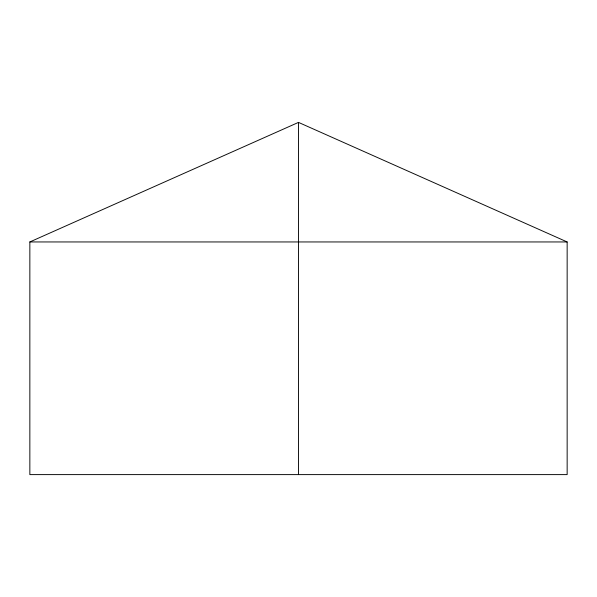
<?xml version="1.0" encoding="UTF-8"?>
<svg xmlns="http://www.w3.org/2000/svg" width="597" height="597" viewBox="0 0 597 597"><rect width="100%" height="100%" fill="white"/><g stroke="black" fill="none" stroke-linecap="round" stroke-linejoin="round"><path stroke-width="0.9" d="M29.85 241.949L298.5 122.392L567.15 241.949L567.15 474.608L29.85 474.608L29.85 241.949L567.15 241.949M298.5 122.392L298.5 474.608"/></g></svg>
